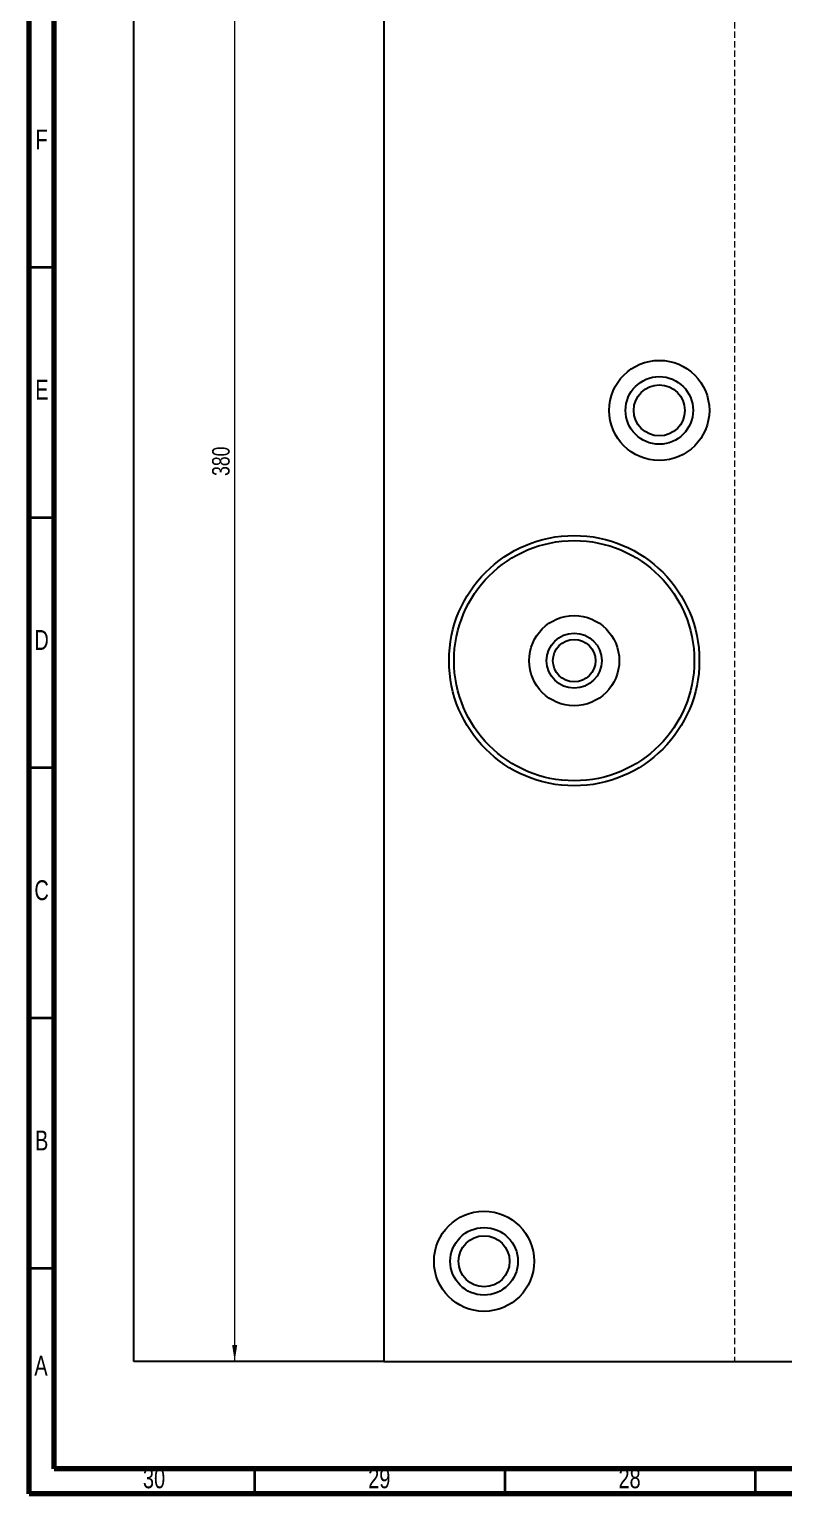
# Model space of a CAD drawing. Header units: millimetres. Extents: x 5 to 1495, y -1208 to 895.
# Drawn here: x 5 to 155.7, y 5 to 297.6 of the extents above; entities that cross this region are included whole.
import ezdxf

# ---------------------------------------------------------------- set-up
doc = ezdxf.new("R2010")
doc.units = ezdxf.units.MM
doc.linetypes.add('HIDDEN', pattern=[1.905, 1.27, -0.635])
doc.styles.add('SLDTEXTSTYLE13', font='TXT', dxfattribs={"width": 0.75})
doc.dimstyles.new('SLDDIMSTYLE0', dxfattribs={"dimtxt": 3.5, "dimasz": 3.302, "dimexe": 0, "dimexo": 0.0625, "dimgap": 0.875, "dimtad": 1, "dimrnd": 1e-09, "dimzin": 12, "dimdsep": 46, "dimtxsty": 'SLDTEXTSTYLE13', "dimsah": 1, "dimcen": 0.09, "dimadec": 0, "dimazin": 3, "dimtfac": 1, "dimtofl": 0, "dimtmove": 0, "dimatfit": 3, "dimfxl": 1, "dimfrac": 2, "dimtolj": 1, "dimtzin": 12, "dimarcsym": 0})

# ---------------------------------------------------------------- blocks, each defined once
blk = doc.blocks.new('_D_1')
at = {"color": 7, "linetype": 'Continuous', "lineweight": 18}
blk.add_line((46.03, 31.44), (46.03, 411.44), dxfattribs=at)
for points in [[(46.03, 411.44), (45.52, 408.13), (46.54, 408.13)], [(46.03, 31.44), (46.54, 34.74), (45.52, 34.74)]]:
    blk.add_solid(points, dxfattribs=at)
at = {"color": 7, "linetype": 'Continuous', "lineweight": 18, "insert": (41.52, 208.35), "char_height": 3.5, "attachment_point": 1, "rotation": 90, "style": 'SLDTEXTSTYLE13'}
blk.add_mtext('380', dxfattribs=at)

msp = doc.modelspace()

# ---------------------------------------------------------------- linework, layer by layer
at = {"color": 7, "linetype": 'Continuous', "lineweight": 70}
for p, q in [((5, 5), (5, 895)), ((10, 10), (10, 890)), ((1490, 10), (10, 10)), ((1495, 5), (5, 5))]:
    msp.add_line(p, q, dxfattribs=at)
at = {"color": 7, "linetype": 'Continuous', "lineweight": 25}
for p, q in [((25.853, 31.435), (25.853, 411.435)), ((75.853, 411.435), (75.853, 31.435)), ((75.853, 31.435), (25.853, 31.435)), ((75.853, 31.435), (625.853, 31.435))]:
    msp.add_line(p, q, dxfattribs=at)
at = {"color": 7, "linetype": 'HIDDEN', "lineweight": 18}
msp.add_line((145.853, 411.435), (145.853, 31.435), dxfattribs=at)
at = {"color": 7, "linetype": 'Continuous', "lineweight": 35}
for p, q in [((10, 250), (5, 250)), ((10, 200), (5, 200)), ((10, 150), (5, 150)), ((10, 100), (5, 100)), ((10, 50), (5, 50)), ((50, 10), (50, 5)), ((100, 10), (100, 5)), ((150, 10), (150, 5))]:
    msp.add_line(p, q, dxfattribs=at)
at = {"color": 7, "linetype": 'Continuous', "lineweight": 25}
for centre, radius in [((130.853, 221.435), 10), ((130.853, 221.435), 6.75), ((130.853, 221.435), 5.1), ((113.853, 171.435), 25), ((113.853, 171.435), 24), ((113.853, 171.435), 9), ((113.853, 171.435), 5.5), ((113.853, 171.435), 4.25), ((95.853, 51.435), 10), ((95.853, 51.435), 6.75), ((95.853, 51.435), 5.1)]:
    msp.add_circle(centre, radius, dxfattribs=at)

# ---------------------------------------------------------------- texts
at = {"color": 7, "linetype": 'Continuous', "lineweight": 0, "attachment_point": 2, "style": 'SLDTEXTSTYLE13'}
for s, insert, char_height in [('F', (7.458, 277.56), 3.969), ('E', (7.508, 227.56), 3.969), ('D', (7.453, 177.56), 3.969), ('C', (7.459, 127.56), 3.969), ('B', (7.471, 77.56), 3.969), ('A', (7.34, 32.56), 3.969), ('30', (29.92, 10.06), 3.9688), ('29', (74.92, 10.06), 3.9688), ('28', (124.92, 10.06), 3.9688)]:
    msp.add_mtext(s, dxfattribs=dict(at, insert=insert, char_height=char_height))

# ---------------------------------------------------------------- dimensions: what is measured, and where the dimension line sits
at = {"color": 7, "linetype": 'Continuous', "lineweight": 18}
dim = msp.add_linear_dim(base=(46.031, 411.435), p1=(25.853, 31.435), p2=(25.853, 411.435), angle=90, dimstyle='SLDDIMSTYLE0', dxfattribs=at)
dim.commit()
dim.dimension.update_dxf_attribs({"geometry": '_D_1', "text_midpoint": (46.031, 212.226), "dimtype": 160})

doc.saveas('drawing.dxf')
